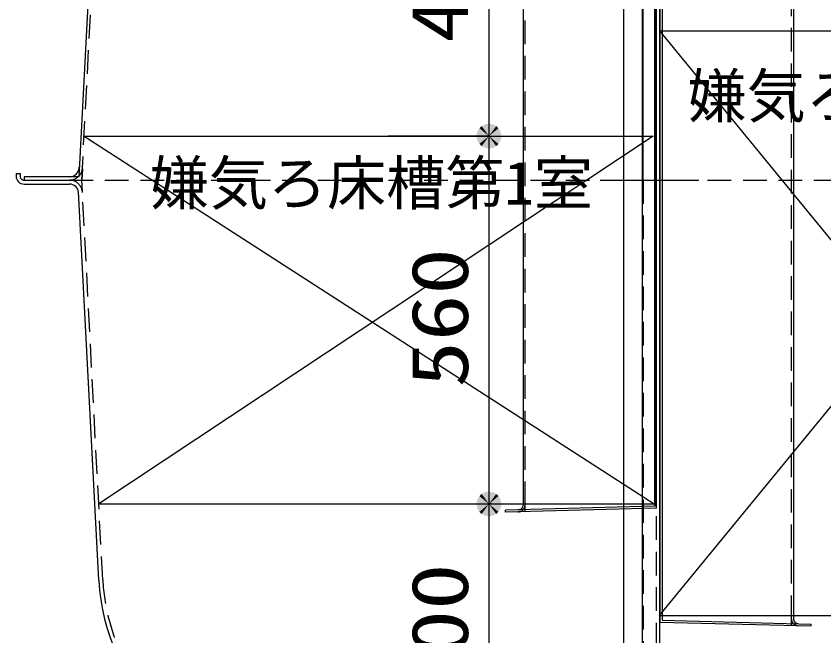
# Model space of a CAD drawing. Units: millimetres, scale not verified. Extents: x -23133 to 8910, y -6308 to 6308.
# Drawn here: x -5991 to -4761, y -3453 to -2509 of the extents above; entities that cross this region are included whole.
import ezdxf
from ezdxf.enums import TextEntityAlignment as Align

# ---------------------------------------------------------------- set-up
doc = ezdxf.new("R2010")
doc.units = ezdxf.units.MM
doc.header["$LTSCALE"] = 30
for name, pattern in [('CHAIN1', [8, 5, -1, 1, -1]), ('DASHED1', [1.8, 1.2, -0.6]), ('DOUBLE_CHAIN1', [8.8, 5, -1, 0.6, -0.6, 0.6, -1])]:
    doc.linetypes.add(name, pattern=pattern)
for name, color, linetype, lineweight in [('0-1_空気管', 3, 'Continuous', 25), ('0-2_09', 3, 'Continuous', 25), ('0-3_躯体', 3, 'Continuous', 25), ('0-4_製作', 3, 'Continuous', 25), ('0-6_文字', 3, 'Continuous', 25), ('0-9_寸法', 3, 'Continuous', 25), ('1-5_00クル-フ-6寸法', 132, 'Continuous', 25)]:
    doc.layers.add(name, color=color, linetype=linetype, lineweight=lineweight)
doc.styles.add('ＭＳ ゴシック', font='')
doc.styles.get('ＭＳ ゴシック').set_extended_font_data('MS Gothic')

msp = doc.modelspace()

# ---------------------------------------------------------------- linework, layer by layer
at = {"layer": '0-1_空気管'}
for p, q in [((-5066.15, -1909.49), (-5066.15, -3651.69)), ((-5011.15, -1920.67), (-5011.15, -3613.1)), ((-5016.15, -3255.78), (-5016.15, -2031.67)), ((-5037.13, -3646.85), (-5037.13, -2201.93)), ((-5036.15, -2758.93), (-5036.15, -2197.34)), ((-5991.15, -2748.93), (-5991.15, -2752.93)), ((-5991.15, -2748.93), (-5985.15, -2748.93)), ((-5979.15, -2758.93), (-5910.07, -2758.93)), ((-5979.15, -2764.93), (-5910.13, -2764.93)), ((-5865.24, -3367.94), (-5896.23, -2776.61)), ((-4780.15, -3437.71), (-4780.15, -3434.71))]:
    msp.add_line(p, q, dxfattribs=at)
at = {"layer": '0-1_空気管', "linetype": 'DASHED1'}
for p, q in [((-5016.15, -1920.67), (-5016.15, -3613.1)), ((-5985.15, -2748.93), (-5985.15, -2752.93)), ((-5979.15, -2758.93), (-5910.13, -2758.93)), ((-5909.86, -2758.93), (-3272.42, -2758.93)), ((-5036.15, -2758.93), (-5036.15, -3647.65)), ((-5011.15, -2758.93), (-5011.15, -3379.61)), ((-5859.25, -3367.63), (-5890.24, -2776.29))]:
    msp.add_line(p, q, dxfattribs=at)
at = {"layer": '0-1_空気管', "linetype": 'DOUBLE_CHAIN1'}
for p in [(-5890.24, -2741.57), (-5910.13, -2758.93), (-5890.24, -2776.29)]:
    msp.add_line(p, (-5891.15, -2758.93), dxfattribs=at)
at = {"layer": '0-1_空気管', "linetype": 'CHAIN1'}
msp.add_line((-5101.5, -2758.93), (-4944.12, -2758.93), dxfattribs=at)
at = {"layer": '0-1_空気管', "linetype": 'DASHED1'}
for centre, radius, start, end in [((-5910.07, -2738.93), 20, 270, 1.58), ((-5979.15, -2752.93), 6, 180, 270), ((-5910.13, -2778.93), 20, 3, 90), ((-5559.66, -3351.93), 300, 183, 270)]:
    msp.add_arc(centre, radius, start, end, dxfattribs=at)
at = {"layer": '0-1_空気管'}
for centre, radius, start, end in [((-5910.07, -2738.93), 15, 270, 1.58), ((-5979.15, -2752.93), 12, 180, 270), ((-5910.13, -2778.93), 14, 3, 90), ((-5559.61, -3352.93), 306, 182.809, 270)]:
    msp.add_arc(centre, radius, start, end, dxfattribs=at)
at = {"layer": '0-2_09', "linetype": 'DASHED1'}
for p, q in [((-4810.15, -3427.18), (-4810.15, -2026.43)), ((-5891.15, -2758.93), (-5870.03, -2355.91))]:
    msp.add_line(p, q, dxfattribs=at)
at = {"layer": '0-2_09'}
for p, q in [((-4807.15, -2026.43), (-4807.15, -3427.18)), ((-5010.15, -3431.69), (-5010.15, -2031.67)), ((-5979.15, -2758.93), (-5891.15, -2758.93)), ((-5010.15, -3431.69), (-4780.15, -3437.71))]:
    msp.add_line(p, q, dxfattribs=at)
at = {"layer": '0-2_09', "linetype": 'DOUBLE_CHAIN1'}
msp.add_line((-4810.15, -3436.93), (-4810.15, -3427.18), dxfattribs=at)
at = {"layer": '0-2_09'}
for points in [[(-5007.15, -2031.67), (-5007.15, -3428.77), (-4780.15, -3434.71)], [(-5875.02, -2355.64), (-5895.9, -2753.93), (-5979.15, -2753.93), (-5979.15, -2758.93)]]:
    msp.add_lwpolyline(points, dxfattribs=at)
at = {"layer": '0-2_09', "linetype": 'DASHED1'}
msp.add_arc((-4800.15, -3427.18), 10, 180, 268.5, dxfattribs=at)
at = {"layer": '0-2_09'}
msp.add_arc((-4800.15, -3427.18), 7, 180, 268.5, dxfattribs=at)
at = {"layer": '0-3_躯体'}
for p, q in [((-5018.99, -2031.67), (-5018.99, -3255.51)), ((-5015.99, -3258.44), (-5015.99, -2031.67)), ((-5218.99, -2402.42), (-5218.99, -3253.93)), ((-5018.99, -3255.51), (-5245.99, -3261.46)), ((-5015.99, -3258.44), (-5245.99, -3264.46)), ((-5245.99, -3264.46), (-5245.99, -3261.46))]:
    msp.add_line(p, q, dxfattribs=at)
at = {"layer": '0-3_躯体', "linetype": 'DASHED1'}
msp.add_line((-5215.99, -3253.93), (-5215.99, -2401.93), dxfattribs=at)
at = {"layer": '0-3_躯体', "linetype": 'DOUBLE_CHAIN1'}
msp.add_line((-5215.99, -3263.67), (-5215.99, -3253.93), dxfattribs=at)
at = {"layer": '0-3_躯体'}
msp.add_arc((-5225.99, -3253.93), 7, 271.5, 0, dxfattribs=at)
at = {"layer": '0-3_躯体', "linetype": 'DASHED1'}
msp.add_arc((-5225.99, -3253.93), 10, 271.5, 0, dxfattribs=at)
at = {"layer": '0-4_製作'}
for p, q in [((-5011.15, -2531.93), (-4281.15, -2531.93)), ((-5011.15, -2531.93), (-4281.15, -3421.93)), ((-5011.15, -3421.93), (-4281.15, -2531.93)), ((-5887.64, -2691.93), (-5020.63, -2691.93)), ((-5887.64, -2691.93), (-5019.24, -3251.93)), ((-5020.63, -2691.93), (-5865.31, -3251.93)), ((-5865.31, -3251.93), (-5019.24, -3251.93)), ((-5011.15, -3421.93), (-4281.15, -3421.93))]:
    msp.add_line(p, q, dxfattribs=at)
at = {"layer": '0-9_寸法'}
msp.add_line((-5270.98, -2691.93), (-5425.16, -2691.93), dxfattribs=at)
at = {"layer": '1-5_00クル-フ-6寸法', "color": 4}
for p, q in [((-5270.98, -2201.93), (-5270.98, -2691.93)), ((-5390.98, -2691.93), (-5270.98, -2691.93)), ((-5390.98, -2691.93), (-5270.98, -2691.93)), ((-5270.98, -2691.93), (-5270.98, -3251.93)), ((-5267.23, -3251.93), (-5270.98, -3251.93)), ((-5267.23, -3251.93), (-5270.98, -3251.93)), ((-5270.98, -3251.93), (-5270.98, -3651.93))]:
    msp.add_line(p, q, dxfattribs=at)
at = {"layer": '1-5_00クル-フ-6寸法'}
for points in [[(-5270.98, -2691.93), (-5287.95, -2683.95), (-5286.82, -2681.88)], [(-5270.98, -2691.93), (-5287.95, -2683.95), (-5286.82, -2681.88)], [(-5270.98, -2691.93), (-5286.82, -2681.88), (-5285.43, -2679.98)], [(-5270.98, -2691.93), (-5286.82, -2681.88), (-5285.43, -2679.98)], [(-5270.98, -2691.93), (-5285.43, -2679.98), (-5283.82, -2678.26)], [(-5270.98, -2691.93), (-5285.43, -2679.98), (-5283.82, -2678.26)], [(-5270.98, -2691.93), (-5283.82, -2678.26), (-5282.01, -2676.76)], [(-5270.98, -2691.93), (-5283.82, -2678.26), (-5282.01, -2676.76)], [(-5270.98, -2691.93), (-5282.01, -2676.76), (-5280.02, -2675.5)], [(-5270.98, -2691.93), (-5282.01, -2676.76), (-5280.02, -2675.5)], [(-5270.98, -2691.93), (-5280.02, -2675.5), (-5277.89, -2674.5)], [(-5270.98, -2691.93), (-5280.02, -2675.5), (-5277.89, -2674.5)], [(-5270.98, -2691.93), (-5277.89, -2674.5), (-5275.65, -2673.77)], [(-5270.98, -2691.93), (-5277.89, -2674.5), (-5275.65, -2673.77)], [(-5270.98, -2691.93), (-5275.65, -2673.77), (-5273.33, -2673.33)], [(-5270.98, -2691.93), (-5275.65, -2673.77), (-5273.33, -2673.33)], [(-5270.98, -2691.93), (-5273.33, -2673.33), (-5270.98, -2673.18)], [(-5270.98, -2691.93), (-5273.33, -2673.33), (-5270.98, -2673.18)], [(-5270.98, -2691.93), (-5270.98, -2673.18), (-5268.63, -2673.33)], [(-5270.98, -2691.93), (-5270.98, -2673.18), (-5268.63, -2673.33)], [(-5270.98, -2691.93), (-5268.63, -2673.33), (-5266.32, -2673.77)], [(-5270.98, -2691.93), (-5268.63, -2673.33), (-5266.32, -2673.77)], [(-5270.98, -2691.93), (-5266.32, -2673.77), (-5264.08, -2674.5)], [(-5270.98, -2691.93), (-5266.32, -2673.77), (-5264.08, -2674.5)], [(-5270.98, -2691.93), (-5264.08, -2674.5), (-5261.95, -2675.5)], [(-5270.98, -2691.93), (-5264.08, -2674.5), (-5261.95, -2675.5)], [(-5270.98, -2691.93), (-5261.95, -2675.5), (-5259.96, -2676.76)], [(-5270.98, -2691.93), (-5261.95, -2675.5), (-5259.96, -2676.76)], [(-5270.98, -2691.93), (-5259.96, -2676.76), (-5258.15, -2678.26)], [(-5270.98, -2691.93), (-5259.96, -2676.76), (-5258.15, -2678.26)], [(-5270.98, -2691.93), (-5258.15, -2678.26), (-5256.54, -2679.98)], [(-5270.98, -2691.93), (-5258.15, -2678.26), (-5256.54, -2679.98)], [(-5270.98, -2691.93), (-5256.54, -2679.98), (-5255.15, -2681.88)], [(-5270.98, -2691.93), (-5256.54, -2679.98), (-5255.15, -2681.88)], [(-5270.98, -2691.93), (-5255.15, -2681.88), (-5254.02, -2683.95)], [(-5270.98, -2691.93), (-5255.15, -2681.88), (-5254.02, -2683.95)], [(-5270.98, -2691.93), (-5289.7, -2690.75), (-5289.4, -2688.42)], [(-5270.98, -2691.93), (-5289.7, -2690.75), (-5289.4, -2688.42)], [(-5270.98, -2691.93), (-5289.7, -2693.11), (-5289.7, -2690.75)], [(-5270.98, -2691.93), (-5289.7, -2693.11), (-5289.7, -2690.75)], [(-5270.98, -2691.93), (-5289.4, -2695.44), (-5289.7, -2693.11)], [(-5270.98, -2691.93), (-5289.4, -2695.44), (-5289.7, -2693.11)], [(-5270.98, -2691.93), (-5289.4, -2688.42), (-5288.82, -2686.13)], [(-5270.98, -2691.93), (-5289.4, -2688.42), (-5288.82, -2686.13)], [(-5270.98, -2691.93), (-5288.82, -2697.72), (-5289.4, -2695.44)], [(-5270.98, -2691.93), (-5288.82, -2697.72), (-5289.4, -2695.44)], [(-5270.98, -2691.93), (-5288.82, -2686.13), (-5287.95, -2683.95)], [(-5270.98, -2691.93), (-5288.82, -2686.13), (-5287.95, -2683.95)], [(-5270.98, -2691.93), (-5287.95, -2699.91), (-5288.82, -2697.72)], [(-5270.98, -2691.93), (-5287.95, -2699.91), (-5288.82, -2697.72)], [(-5270.98, -2691.93), (-5286.82, -2701.98), (-5287.95, -2699.91)], [(-5270.98, -2691.93), (-5286.82, -2701.98), (-5287.95, -2699.91)], [(-5270.98, -2691.93), (-5285.43, -2703.88), (-5286.82, -2701.98)], [(-5270.98, -2691.93), (-5285.43, -2703.88), (-5286.82, -2701.98)], [(-5270.98, -2691.93), (-5283.82, -2705.6), (-5285.43, -2703.88)], [(-5270.98, -2691.93), (-5283.82, -2705.6), (-5285.43, -2703.88)], [(-5270.98, -2691.93), (-5282.01, -2707.1), (-5283.82, -2705.6)], [(-5270.98, -2691.93), (-5282.01, -2707.1), (-5283.82, -2705.6)], [(-5270.98, -2691.93), (-5280.02, -2708.36), (-5282.01, -2707.1)], [(-5270.98, -2691.93), (-5280.02, -2708.36), (-5282.01, -2707.1)], [(-5270.98, -2691.93), (-5277.89, -2709.36), (-5280.02, -2708.36)], [(-5270.98, -2691.93), (-5277.89, -2709.36), (-5280.02, -2708.36)], [(-5270.98, -2691.93), (-5275.65, -2710.09), (-5277.89, -2709.36)], [(-5270.98, -2691.93), (-5275.65, -2710.09), (-5277.89, -2709.36)], [(-5270.98, -2691.93), (-5273.33, -2710.53), (-5275.65, -2710.09)], [(-5270.98, -2691.93), (-5273.33, -2710.53), (-5275.65, -2710.09)], [(-5270.98, -2691.93), (-5270.98, -2710.68), (-5273.33, -2710.53)], [(-5270.98, -2691.93), (-5270.98, -2710.68), (-5273.33, -2710.53)], [(-5270.98, -2691.93), (-5254.02, -2683.95), (-5253.15, -2686.13)], [(-5270.98, -2691.93), (-5254.02, -2683.95), (-5253.15, -2686.13)], [(-5270.98, -2691.93), (-5253.15, -2686.13), (-5252.57, -2688.42)], [(-5270.98, -2691.93), (-5253.15, -2686.13), (-5252.57, -2688.42)], [(-5270.98, -2691.93), (-5252.57, -2688.42), (-5252.27, -2690.75)], [(-5270.98, -2691.93), (-5252.57, -2688.42), (-5252.27, -2690.75)], [(-5270.98, -2691.93), (-5252.27, -2690.75), (-5252.27, -2693.11)], [(-5270.98, -2691.93), (-5252.27, -2690.75), (-5252.27, -2693.11)], [(-5270.98, -2691.93), (-5268.63, -2710.53), (-5270.98, -2710.68)], [(-5270.98, -2691.93), (-5266.32, -2710.09), (-5268.63, -2710.53)], [(-5270.98, -2691.93), (-5264.08, -2709.36), (-5266.32, -2710.09)], [(-5270.98, -2691.93), (-5261.95, -2708.36), (-5264.08, -2709.36)], [(-5270.98, -2691.93), (-5259.96, -2707.1), (-5261.95, -2708.36)], [(-5270.98, -2691.93), (-5258.15, -2705.6), (-5259.96, -2707.1)], [(-5270.98, -2691.93), (-5256.54, -2703.88), (-5258.15, -2705.6)], [(-5270.98, -2691.93), (-5255.15, -2701.98), (-5256.54, -2703.88)], [(-5270.98, -2691.93), (-5254.02, -2699.91), (-5255.15, -2701.98)], [(-5270.98, -2691.93), (-5253.15, -2697.72), (-5254.02, -2699.91)], [(-5270.98, -2691.93), (-5252.57, -2695.44), (-5253.15, -2697.72)], [(-5270.98, -2691.93), (-5252.27, -2693.11), (-5252.57, -2695.44)], [(-5270.98, -2691.93), (-5268.63, -2710.53), (-5270.98, -2710.68)], [(-5270.98, -2691.93), (-5266.32, -2710.09), (-5268.63, -2710.53)], [(-5270.98, -2691.93), (-5264.08, -2709.36), (-5266.32, -2710.09)], [(-5270.98, -2691.93), (-5261.95, -2708.36), (-5264.08, -2709.36)], [(-5270.98, -2691.93), (-5259.96, -2707.1), (-5261.95, -2708.36)], [(-5270.98, -2691.93), (-5258.15, -2705.6), (-5259.96, -2707.1)], [(-5270.98, -2691.93), (-5256.54, -2703.88), (-5258.15, -2705.6)], [(-5270.98, -2691.93), (-5255.15, -2701.98), (-5256.54, -2703.88)], [(-5270.98, -2691.93), (-5254.02, -2699.91), (-5255.15, -2701.98)], [(-5270.98, -2691.93), (-5253.15, -2697.72), (-5254.02, -2699.91)], [(-5270.98, -2691.93), (-5252.57, -2695.44), (-5253.15, -2697.72)], [(-5270.98, -2691.93), (-5252.27, -2693.11), (-5252.57, -2695.44)], [(-5270.98, -3251.93), (-5282.01, -3236.76), (-5280.02, -3235.5)], [(-5270.98, -3251.93), (-5282.01, -3236.76), (-5280.02, -3235.5)], [(-5270.98, -3251.93), (-5280.02, -3235.5), (-5277.89, -3234.49)], [(-5270.98, -3251.93), (-5280.02, -3235.5), (-5277.89, -3234.49)], [(-5270.98, -3251.93), (-5277.89, -3234.49), (-5275.65, -3233.77)], [(-5270.98, -3251.93), (-5277.89, -3234.49), (-5275.65, -3233.77)], [(-5270.98, -3251.93), (-5275.65, -3233.77), (-5273.33, -3233.32)], [(-5270.98, -3251.93), (-5275.65, -3233.77), (-5273.33, -3233.32)], [(-5270.98, -3251.93), (-5273.33, -3233.32), (-5270.98, -3233.18)], [(-5270.98, -3251.93), (-5273.33, -3233.32), (-5270.98, -3233.18)], [(-5270.98, -3251.93), (-5270.98, -3233.18), (-5268.63, -3233.32)], [(-5270.98, -3251.93), (-5270.98, -3233.18), (-5268.63, -3233.32)], [(-5270.98, -3251.93), (-5268.63, -3233.32), (-5266.32, -3233.77)], [(-5270.98, -3251.93), (-5268.63, -3233.32), (-5266.32, -3233.77)], [(-5270.98, -3251.93), (-5266.32, -3233.77), (-5264.08, -3234.49)], [(-5270.98, -3251.93), (-5266.32, -3233.77), (-5264.08, -3234.49)], [(-5270.98, -3251.93), (-5264.08, -3234.49), (-5261.95, -3235.5)], [(-5270.98, -3251.93), (-5264.08, -3234.49), (-5261.95, -3235.5)], [(-5270.98, -3251.93), (-5261.95, -3235.5), (-5259.96, -3236.76)], [(-5270.98, -3251.93), (-5261.95, -3235.5), (-5259.96, -3236.76)], [(-5270.98, -3251.93), (-5289.4, -3248.41), (-5288.82, -3246.13)], [(-5270.98, -3251.93), (-5289.4, -3248.41), (-5288.82, -3246.13)], [(-5270.98, -3251.93), (-5288.82, -3246.13), (-5287.95, -3243.94)], [(-5270.98, -3251.93), (-5288.82, -3246.13), (-5287.95, -3243.94)], [(-5270.98, -3251.93), (-5287.95, -3243.94), (-5286.82, -3241.88)], [(-5270.98, -3251.93), (-5287.95, -3243.94), (-5286.82, -3241.88)], [(-5270.98, -3251.93), (-5286.82, -3241.88), (-5285.43, -3239.98)], [(-5270.98, -3251.93), (-5286.82, -3241.88), (-5285.43, -3239.98)], [(-5270.98, -3251.93), (-5285.43, -3239.98), (-5283.82, -3238.26)], [(-5270.98, -3251.93), (-5285.43, -3239.98), (-5283.82, -3238.26)], [(-5270.98, -3251.93), (-5283.82, -3238.26), (-5282.01, -3236.76)], [(-5270.98, -3251.93), (-5283.82, -3238.26), (-5282.01, -3236.76)], [(-5270.98, -3251.93), (-5259.96, -3236.76), (-5258.15, -3238.26)], [(-5270.98, -3251.93), (-5259.96, -3236.76), (-5258.15, -3238.26)], [(-5270.98, -3251.93), (-5258.15, -3238.26), (-5256.54, -3239.98)], [(-5270.98, -3251.93), (-5258.15, -3238.26), (-5256.54, -3239.98)], [(-5270.98, -3251.93), (-5256.54, -3239.98), (-5255.15, -3241.88)], [(-5270.98, -3251.93), (-5256.54, -3239.98), (-5255.15, -3241.88)], [(-5270.98, -3251.93), (-5255.15, -3241.88), (-5254.02, -3243.94)], [(-5270.98, -3251.93), (-5255.15, -3241.88), (-5254.02, -3243.94)], [(-5270.98, -3251.93), (-5254.02, -3243.94), (-5253.15, -3246.13)], [(-5270.98, -3251.93), (-5254.02, -3243.94), (-5253.15, -3246.13)], [(-5270.98, -3251.93), (-5253.15, -3246.13), (-5252.57, -3248.41)], [(-5270.98, -3251.93), (-5253.15, -3246.13), (-5252.57, -3248.41)], [(-5270.98, -3251.93), (-5289.7, -3250.75), (-5289.4, -3248.41)], [(-5270.98, -3251.93), (-5289.7, -3250.75), (-5289.4, -3248.41)], [(-5270.98, -3251.93), (-5289.7, -3253.1), (-5289.7, -3250.75)], [(-5270.98, -3251.93), (-5289.7, -3253.1), (-5289.7, -3250.75)], [(-5270.98, -3251.93), (-5289.4, -3255.44), (-5289.7, -3253.1)], [(-5270.98, -3251.93), (-5289.4, -3255.44), (-5289.7, -3253.1)], [(-5270.98, -3251.93), (-5288.82, -3257.72), (-5289.4, -3255.44)], [(-5270.98, -3251.93), (-5288.82, -3257.72), (-5289.4, -3255.44)], [(-5270.98, -3251.93), (-5287.95, -3259.91), (-5288.82, -3257.72)], [(-5270.98, -3251.93), (-5287.95, -3259.91), (-5288.82, -3257.72)], [(-5270.98, -3251.93), (-5286.82, -3261.97), (-5287.95, -3259.91)], [(-5270.98, -3251.93), (-5286.82, -3261.97), (-5287.95, -3259.91)], [(-5270.98, -3251.93), (-5285.43, -3263.88), (-5286.82, -3261.97)], [(-5270.98, -3251.93), (-5285.43, -3263.88), (-5286.82, -3261.97)], [(-5270.98, -3251.93), (-5283.82, -3265.6), (-5285.43, -3263.88)], [(-5270.98, -3251.93), (-5283.82, -3265.6), (-5285.43, -3263.88)], [(-5270.98, -3251.93), (-5282.01, -3267.1), (-5283.82, -3265.6)], [(-5270.98, -3251.93), (-5282.01, -3267.1), (-5283.82, -3265.6)], [(-5270.98, -3251.93), (-5280.02, -3268.36), (-5282.01, -3267.1)], [(-5270.98, -3251.93), (-5280.02, -3268.36), (-5282.01, -3267.1)], [(-5270.98, -3251.93), (-5277.89, -3269.36), (-5280.02, -3268.36)], [(-5270.98, -3251.93), (-5277.89, -3269.36), (-5280.02, -3268.36)], [(-5270.98, -3251.93), (-5275.65, -3270.09), (-5277.89, -3269.36)], [(-5270.98, -3251.93), (-5275.65, -3270.09), (-5277.89, -3269.36)], [(-5270.98, -3251.93), (-5273.33, -3270.53), (-5275.65, -3270.09)], [(-5270.98, -3251.93), (-5273.33, -3270.53), (-5275.65, -3270.09)], [(-5270.98, -3251.93), (-5270.98, -3270.68), (-5273.33, -3270.53)], [(-5270.98, -3251.93), (-5270.98, -3270.68), (-5273.33, -3270.53)], [(-5270.98, -3251.93), (-5252.57, -3248.41), (-5252.27, -3250.75)], [(-5270.98, -3251.93), (-5252.57, -3248.41), (-5252.27, -3250.75)], [(-5270.98, -3251.93), (-5252.27, -3250.75), (-5252.27, -3253.1)], [(-5270.98, -3251.93), (-5252.27, -3250.75), (-5252.27, -3253.1)], [(-5270.98, -3251.93), (-5268.63, -3270.53), (-5270.98, -3270.68)], [(-5270.98, -3251.93), (-5266.32, -3270.09), (-5268.63, -3270.53)], [(-5270.98, -3251.93), (-5264.08, -3269.36), (-5266.32, -3270.09)], [(-5270.98, -3251.93), (-5261.95, -3268.36), (-5264.08, -3269.36)], [(-5270.98, -3251.93), (-5259.96, -3267.1), (-5261.95, -3268.36)], [(-5270.98, -3251.93), (-5258.15, -3265.6), (-5259.96, -3267.1)], [(-5270.98, -3251.93), (-5256.54, -3263.88), (-5258.15, -3265.6)], [(-5270.98, -3251.93), (-5255.15, -3261.97), (-5256.54, -3263.88)], [(-5270.98, -3251.93), (-5254.02, -3259.91), (-5255.15, -3261.97)], [(-5270.98, -3251.93), (-5253.15, -3257.72), (-5254.02, -3259.91)], [(-5270.98, -3251.93), (-5252.57, -3255.44), (-5253.15, -3257.72)], [(-5270.98, -3251.93), (-5252.27, -3253.1), (-5252.57, -3255.44)], [(-5270.98, -3251.93), (-5268.63, -3270.53), (-5270.98, -3270.68)], [(-5270.98, -3251.93), (-5266.32, -3270.09), (-5268.63, -3270.53)], [(-5270.98, -3251.93), (-5264.08, -3269.36), (-5266.32, -3270.09)], [(-5270.98, -3251.93), (-5261.95, -3268.36), (-5264.08, -3269.36)], [(-5270.98, -3251.93), (-5259.96, -3267.1), (-5261.95, -3268.36)], [(-5270.98, -3251.93), (-5258.15, -3265.6), (-5259.96, -3267.1)], [(-5270.98, -3251.93), (-5256.54, -3263.88), (-5258.15, -3265.6)], [(-5270.98, -3251.93), (-5255.15, -3261.97), (-5256.54, -3263.88)], [(-5270.98, -3251.93), (-5254.02, -3259.91), (-5255.15, -3261.97)], [(-5270.98, -3251.93), (-5253.15, -3257.72), (-5254.02, -3259.91)], [(-5270.98, -3251.93), (-5252.57, -3255.44), (-5253.15, -3257.72)], [(-5270.98, -3251.93), (-5252.27, -3253.1), (-5252.57, -3255.44)]]:
    msp.add_solid(points, dxfattribs=at)

# ---------------------------------------------------------------- texts
at = {"layer": '0-6_文字', "color": 4, "style": 'ＭＳ ゴシック'}
for s, p in [('嫌気ろ床槽第2室', (-4968.48, -2683.48)), ('嫌気ろ床槽第1室', (-5787.53, -2816.08))]:
    msp.add_text(s, height=65.98, dxfattribs=at).set_placement(p, align=Align.BOTTOM_LEFT)
at = {"layer": '1-5_00クル-フ-6寸法', "color": 3, "style": 'ＭＳ ゴシック', "width": 1.2}
for s, p in [('490', (-5276.83, -2549.79)), ('560', (-5276.83, -3074.79)), ('400', (-5276.83, -3554.78))]:
    msp.add_text(s, height=86.66, rotation=90, dxfattribs=at).set_placement(p, align=Align.BOTTOM_LEFT)

doc.saveas('drawing.dxf')
